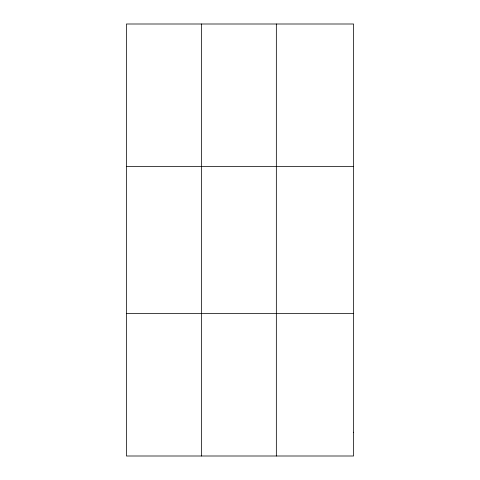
<?xml version="1.0" encoding="UTF-8"?>
<svg xmlns="http://www.w3.org/2000/svg" width="480" height="480" viewBox="0 0 480 480"><rect width="100%" height="100%" fill="white"/><g stroke="black" fill="none" stroke-linecap="round" stroke-linejoin="round"><path stroke-width="0.72" d="M201.384 456L201.384 24M276.342 456L276.342 24M126.426 166.56L353.574 166.56M126.426 313.44L353.574 313.44M353.574 432.24L353.574 456L126.426 456L126.426 24L353.574 24L353.574 432.24"/></g></svg>
